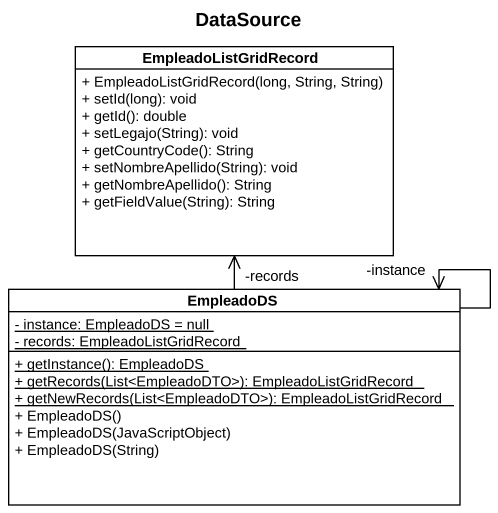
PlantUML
@startuml
title DataSource
hide circle
hide empty members
skinparam classAttributeIconSize 0
class EmpleadoListGridRecord {
  + EmpleadoListGridRecord(long, String, String)
  + setId(long): void
  + getId(): double
  + setLegajo(String): void
  + getCountryCode(): String
  + setNombreApellido(String): void
  + getNombreApellido(): String
  + getFieldValue(String): String
}
class EmpleadoDS {
  {static} - instance: EmpleadoDS = null
  {static} - records: EmpleadoListGridRecord
  {static} + getInstance(): EmpleadoDS
  {static} + getRecords(List<EmpleadoDTO>): EmpleadoListGridRecord
  {static} + getNewRecords(List<EmpleadoDTO>): EmpleadoListGridRecord
  + EmpleadoDS()
  + EmpleadoDS(JavaScriptObject)
  + EmpleadoDS(String)
}
EmpleadoDS -up-> "-records" EmpleadoListGridRecord
EmpleadoDS --> "-instance" EmpleadoDS
@enduml
